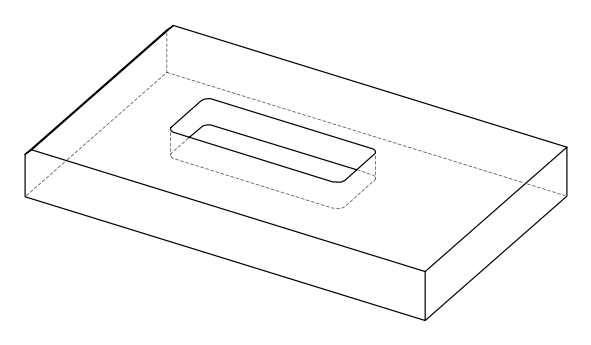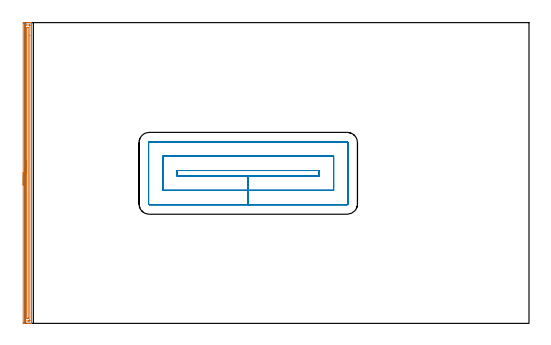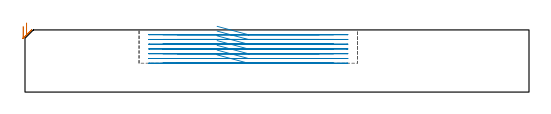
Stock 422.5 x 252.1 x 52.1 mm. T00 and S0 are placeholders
(PLAN: 2 operations, 1 tool changes, 21.8 min)
(1 AREA_MILL | FG_CHAMFER_SURFACE | UGT0205_001 | 6.24 min | 6176 mm3)
(2 MILL_RECTANGULAR_POCKET | POCKET_RECTANGULAR_STRAIGHT | UGT0201_008 | Follow Part, ap 4, ae 75% | 15.54 min | 348690 mm3)
(TOOL UGT0205_001 | Chamfer Mill 20 x 3 x 45 deg. | D20 FL50 Z2)
(TOOL UGT0201_008 | End Mill 16 mm | D16 FL32 Z4)
(OP 1 AREA_MILL)
G17 G21 G94 G90
T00 M6
G54
G17 G0 G90 X-1.5 Y116.05 S1061 M3
G43 Z62.1 H0
Z55.1
G94 G1 Y116.088 Z54.228 F250.
Y116.202 Z53.364
Y116.391 Z52.512
Y116.653 Z51.68
Y116.987 Z50.874
Y117.39 Z50.1
Y117.858 Z49.364
Y118.39 Z48.672
Y118.979 Z48.029
Y119.622 Z47.44
Y120.314 Z46.909
Y121.05 Z46.44
Y121.824 Z46.037
Y122.63 Z45.703
Y123.462 Z45.441
Y124.314 Z45.252
Y125.178 Z45.138
Y126.05 Z45.1
X-1.499 Y251.49 Z45.101
X-1.496 Y251.914 Z45.102
X-1.492 Y252.09 Z45.105
X-1.078 Y252.1 Z45.519
X2.44 Z49.034
X2.996 Z49.593
X3.319 Z49.915
X3.875 Z50.471
X4.198 Z50.793
X5.19 Z51.79
X5.494 Y252.09 Z52.093
X5.5 Y251.936 Z52.1
Y0.164
X5.494 Y0.01 Z52.093
X5.19 Y0. Z51.789
X4.845 Z51.444
X4.198 Z50.793
X2.996 Z49.593
X2.44 Z49.034
X-1.078 Y0.001 Z45.519
X-1.302 Y0.004 Z45.295
X-1.491 Y0.01 Z45.105
X-1.496 Y0.186 Z45.102
X-1.499 Y0.61 Z45.101
X-1.5 Y126.05 Z45.1
X-0.086 Z46.514
X-0.085 Y249.589 Z46.515
X-0.084 Y249.704 Z46.516
X-0.079 Y250.083 Z46.521
X0.296 Y250.095 Z46.896
X0.681 Y250.098 Z47.281
X1.17 Y250.1 Z47.77
X4.003 Y250.099 Z50.603
X4.032 Y250.097 Z50.632
X4.063 Y250.092 Z50.663
X4.079 Y250.087 Z50.679
X4.08 Y250.064 Z50.68
X4.085 Y249.819 Z50.685
X4.086 Y241.253 Z50.686
X4.085 Y2.511 Z50.685
X4.084 Y2.396 Z50.684
X4.079 Y2.017 Z50.679
X3.704 Y2.005 Z50.304
X3.319 Y2.002 Z49.919
X2.83 Y2. Z49.43
X-0.003 Y2.001 Z46.597
X-0.032 Y2.003 Z46.568
X-0.063 Y2.008 Z46.537
X-0.079 Y2.013 Z46.521
X-0.08 Y2.036 Z46.52
X-0.085 Y2.281 Z46.515
X-0.086 Y10.854 Z46.514
Y126.05
X1.328 Z47.928
X1.329 Y247.261 Z47.929
X1.331 Y247.918 Z47.931
X1.333 Y248.035 Z47.933
X1.335 Y248.086 Z47.935
X1.388 Y248.093 Z47.988
X1.56 Y248.097 Z48.16
X2.261 Y248.099 Z48.861
X2.44 Y248.097 Z49.04
X2.618 Y248.092 Z49.218
X2.663 Y248.09 Z49.263
X2.666 Y248.058 Z49.266
X2.669 Y247.997 Z49.269
X2.671 Y247.918 Z49.271
Y4.839
X2.669 Y4.182 Z49.269
X2.667 Y4.065 Z49.267
X2.665 Y4.015 Z49.265
X2.612 Y4.007 Z49.212
X2.44 Y4.004 Z49.04
X1.739 Y4.001 Z48.339
X1.56 Y4.003 Z48.16
X1.382 Y4.008 Z47.982
X1.337 Y4.01 Z47.937
X1.334 Y4.042 Z47.934
X1.331 Y4.103 Z47.931
X1.329 Y4.182 Z47.929
X1.328 Y126.05 Z47.928
Y126.922 Z47.967
Y127.786 Z48.08
Y128.638 Z48.269
Y129.47 Z48.532
Y130.276 Z48.865
Y131.05 Z49.268
Y131.786 Z49.737
Y132.478 Z50.268
Y133.121 Z50.857
Y133.71 Z51.501
Y134.242 Z52.193
Y134.71 Z52.928
Y135.113 Z53.702
Y135.447 Z54.508
Y135.709 Z55.34
Y135.898 Z56.192
Y136.012 Z57.057
Y136.05 Z57.928
G0 Z62.1
M5
M2
(OP 2 MILL_RECTANGULAR_POCKET)
G17 G21 G94 G90
T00 M6
G54
G17 G0 G90 X161.079 Y123.5 S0 M3
G43 Z62.1 H0
Z55.1
G94 G1 X187.15 Z48.114 F250.
X246.7 F500.
Y128.1
X127.6
Y123.5
X187.15
Y111.5
X258.7
Y140.1
X115.6
Y111.5
X187.15
Y99.5
X270.
G3 X270.7 Y100.2 R0.7
G1 Y151.4
G3 X270. Y152.1 R0.7
G1 X104.3
G3 X103.6 Y151.4 R0.7
G1 Y100.2
G3 X104.3 Y99.5 R0.7
G1 X187.15
X188.15
G0 X161.079 Y123.5 Z51.114
G1 X187.15 Z44.128 F250.
X246.7 F500.
Y128.1
X127.6
Y123.5
X187.15
Y111.5
X258.7
Y140.1
X115.6
Y111.5
X187.15
Y99.5
X270.
G3 X270.7 Y100.2 R0.7
G1 Y151.4
G3 X270. Y152.1 R0.7
G1 X104.3
G3 X103.6 Y151.4 R0.7
G1 Y100.2
G3 X104.3 Y99.5 R0.7
G1 X187.15
X188.15
G0 X161.079 Y123.5 Z47.128
G1 X187.15 Z40.143 F250.
X246.7 F500.
Y128.1
X127.6
Y123.5
X187.15
Y111.5
X258.7
Y140.1
X115.6
Y111.5
X187.15
Y99.5
X270.
G3 X270.7 Y100.2 R0.7
G1 Y151.4
G3 X270. Y152.1 R0.7
G1 X104.3
G3 X103.6 Y151.4 R0.7
G1 Y100.2
G3 X104.3 Y99.5 R0.7
G1 X187.15
X188.15
G0 X161.079 Y123.5 Z43.143
G1 X187.15 Z36.157 F250.
X246.7 F500.
Y128.1
X127.6
Y123.5
X187.15
Y111.5
X258.7
Y140.1
X115.6
Y111.5
X187.15
Y99.5
X270.
G3 X270.7 Y100.2 R0.7
G1 Y151.4
G3 X270. Y152.1 R0.7
G1 X104.3
G3 X103.6 Y151.4 R0.7
G1 Y100.2
G3 X104.3 Y99.5 R0.7
G1 X187.15
X188.15
G0 X161.079 Y123.5 Z39.157
G1 X187.15 Z32.171 F250.
X246.7 F500.
Y128.1
X127.6
Y123.5
X187.15
Y111.5
X258.7
Y140.1
X115.6
Y111.5
X187.15
Y99.5
X270.
G3 X270.7 Y100.2 R0.7
G1 Y151.4
G3 X270. Y152.1 R0.7
G1 X104.3
G3 X103.6 Y151.4 R0.7
G1 Y100.2
G3 X104.3 Y99.5 R0.7
G1 X187.15
X188.15
G0 X161.079 Y123.5 Z35.171
G1 X187.15 Z28.186 F250.
X246.7 F500.
Y128.1
X127.6
Y123.5
X187.15
Y111.5
X258.7
Y140.1
X115.6
Y111.5
X187.15
Y99.5
X270.
G3 X270.7 Y100.2 R0.7
G1 Y151.4
G3 X270. Y152.1 R0.7
G1 X104.3
G3 X103.6 Y151.4 R0.7
G1 Y100.2
G3 X104.3 Y99.5 R0.7
G1 X187.15
X188.15
G0 X161.079 Y123.5 Z31.186
G1 X187.15 Z24.2 F250.
X246.7 F500.
Y128.1
X127.6
Y123.5
X187.15
Y111.5
X258.7
Y140.1
X115.6
Y111.5
X187.15
Y99.5
X270.
G3 X270.7 Y100.2 R0.7
G1 Y151.4
G3 X270. Y152.1 R0.7
G1 X104.3
G3 X103.6 Y151.4 R0.7
G1 Y100.2
G3 X104.3 Y99.5 R0.7
G1 X187.15
X188.15
G0 Z62.1
M5
M2
